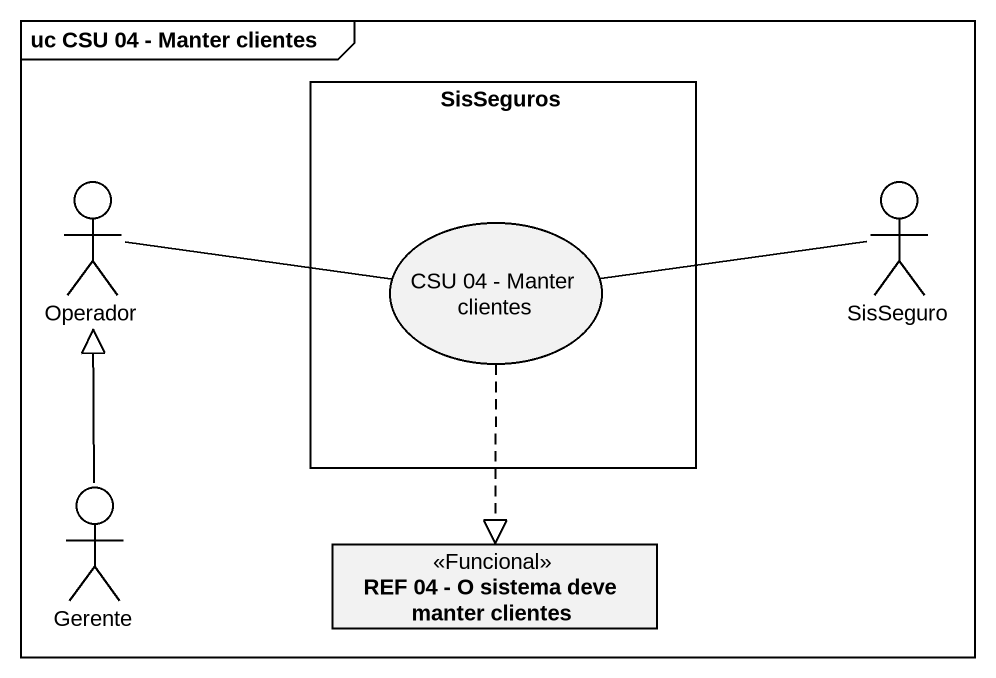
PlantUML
@startuml
mainframe uc CSU 04 - Manter clientes
allowmixing
hide circle
hide empty members
rectangle SisSeguros {
  usecase "CSU 04 - Manter clientes" as CSU_04_Manter_clientes
}
actor Operador
actor SisSeguro
actor Gerente
class "REF 04 - O sistema deve manter clientes" as REF_04_O_sistema_deve <<Funcional>>
Operador -right- CSU_04_Manter_clientes
CSU_04_Manter_clientes ..|> REF_04_O_sistema_deve
SisSeguro -left- CSU_04_Manter_clientes
Gerente -up-|> Operador
@enduml
